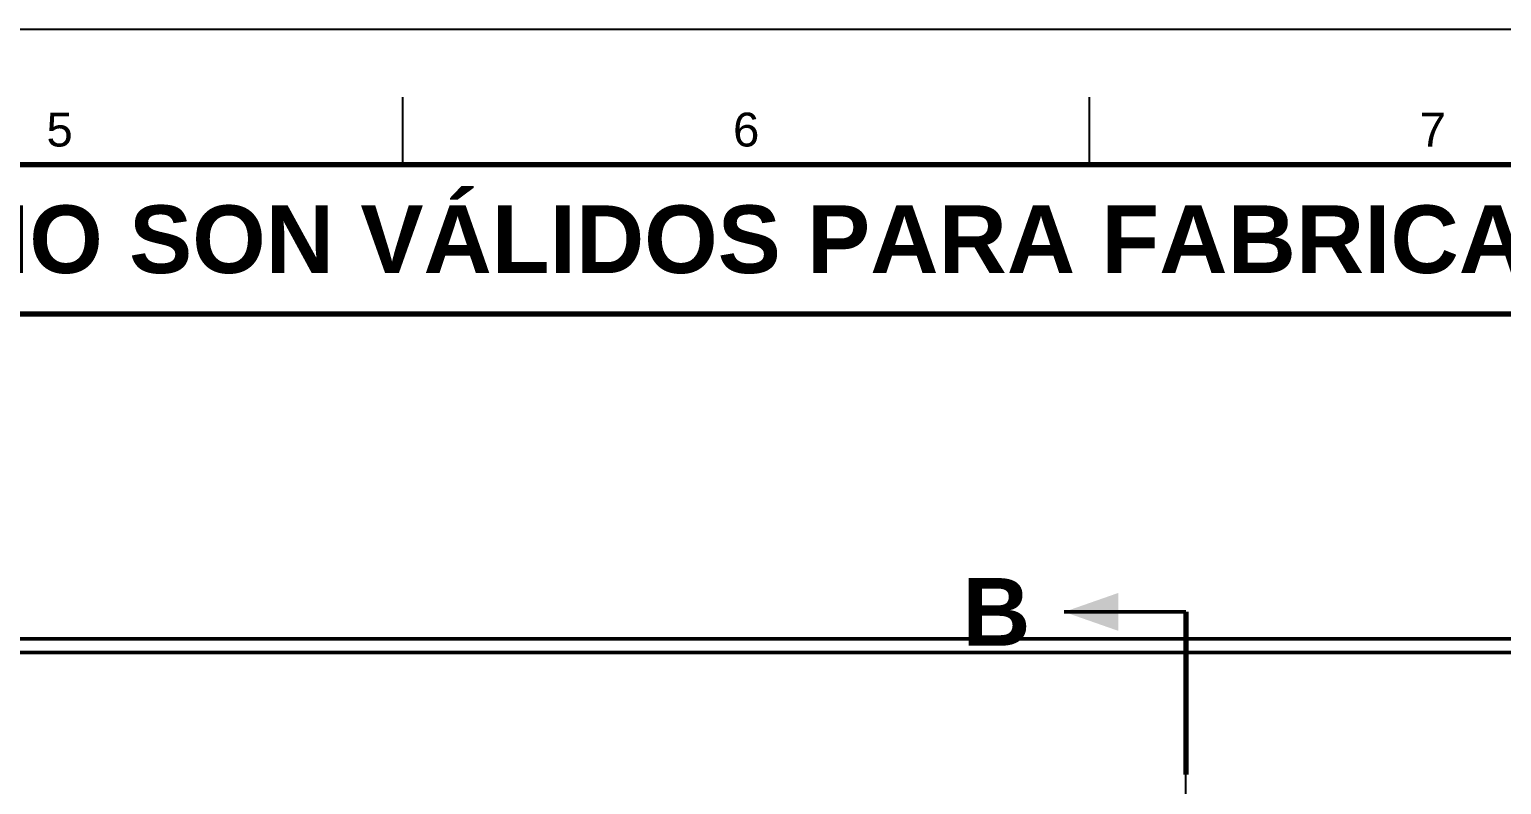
# Model space of a CAD drawing. Header units: millimetres. Extents: x 0 to 841, y 0 to 594.
# Drawn here: x 245.9 to 354.5, y 538.2 to 594 of the extents above; entities that cross this region are included whole.
import ezdxf
from ezdxf.enums import TextEntityAlignment as Align

# ---------------------------------------------------------------- set-up
doc = ezdxf.new("R2010")
doc.units = ezdxf.units.MM
doc.linetypes.add('EJE', pattern=[31, 20, -4, 3, -4])
for name, color, linetype, lineweight in [('CORTE', 7, 'EJE', 70), ('COTA', 7, 'CONTINUOUS', 25), ('EJE', 7, 'EJE', 25), ('FINA', 7, 'CONTINUOUS', 25), ('MARCO', 7, 'CONTINUOUS', 70), ('TXT', 7, 'CONTINUOUS', 25), ('VIS', 7, 'CONTINUOUS', 50)]:
    doc.layers.add(name, color=color, linetype=linetype, lineweight=lineweight)
doc.styles.add('STD', font='LiberationSans-Regular.ttf')
doc.styles.add('STDB', font='LiberationSans-Bold.ttf')

msp = doc.modelspace()

# ---------------------------------------------------------------- linework, layer by layer
at = {"layer": 'CORTE'}
msp.add_line((331.25, 550.97), (331.25, 538.97), dxfattribs=at)
at = {"layer": 'COTA'}
msp.add_solid([(322.25, 550.97), (326.25, 549.57), (326.25, 552.37)], dxfattribs=at)
at = {"layer": 'EJE'}
msp.add_line((331.25, 302.97), (331.25, 538.97), dxfattribs=at)
at = {"layer": 'FINA'}
for p, q in [((273.44, 584), (273.44, 589)), ((324.12, 584), (324.12, 589))]:
    msp.add_line(p, q, dxfattribs=at)
msp.add_lwpolyline([(0, 0), (841, 0), (841, 594), (0, 594)], close=True, dxfattribs=at)
at = {"layer": 'MARCO'}
for points in [[(20, 10), (831, 10), (831, 584), (20, 584)], [(20, 573), (831, 573), (831, 584), (20, 584)]]:
    msp.add_lwpolyline(points, close=True, dxfattribs=at)
at = {"layer": 'VIS'}
msp.add_line((331.25, 550.97), (322.25, 550.97), dxfattribs=at)
for points in [[(203.25, 548.97), (459.25, 548.97)], [(203.25, 547.97), (459.25, 547.97)]]:
    msp.add_lwpolyline(points, dxfattribs=at)

# ---------------------------------------------------------------- texts
at = {"layer": 'TXT'}
for s, height, style, p in [('5', 2.5, 'STD', (248.09, 586.6)), ('6', 2.5, 'STD', (298.78, 586.6)), ('7', 2.5, 'STD', (349.47, 586.6)), ('ESTOS PLANOS NO SON VÁLIDOS PARA FABRICACIÓN HASTA SU REVISIÓN Y APROBACIÓN POR UN INGENIERO CALCULISTA HABILITADO.', 5, 'STDB', (425.5, 578.5)), ('B', 5, 'STDB', (317.25, 550.97))]:
    msp.add_text(s, height=height, dxfattribs=dict(at, style=style)).set_placement(p, align=Align.MIDDLE_CENTER)

doc.saveas('drawing.dxf')
